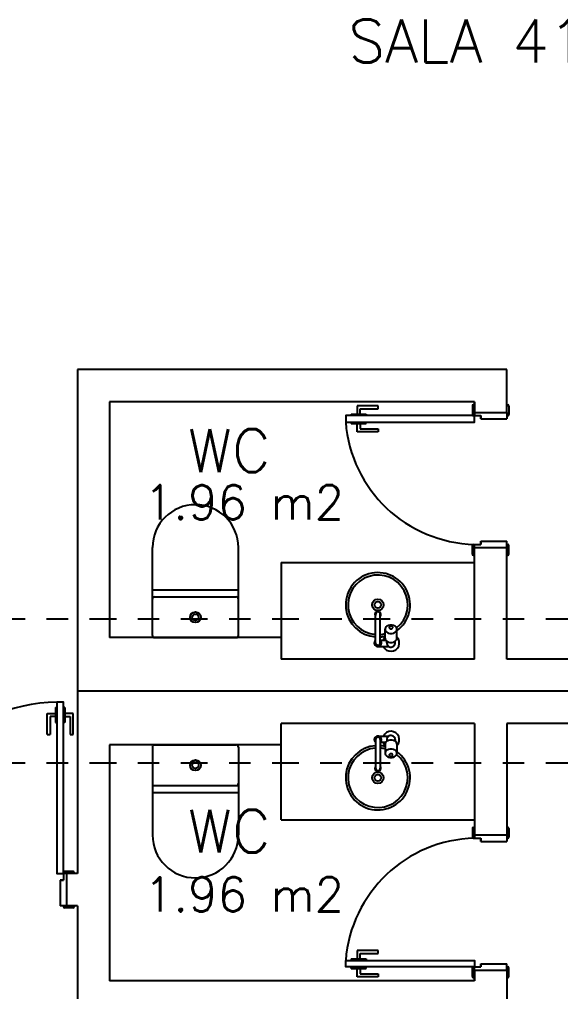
# Model space of a CAD drawing. Extents: x 544 to 914, y -40 to 56.
# Drawn here: x 646.468 to 648.988, y 13.095 to 17.628 of the extents above; entities that cross this region are included whole.
import ezdxf
from ezdxf.enums import TextEntityAlignment as Align

# ---------------------------------------------------------------- set-up
doc = ezdxf.new("R2010")
doc.units = 0
doc.header["$LTSCALE"] = 0.5
doc.header["$MEASUREMENT"] = 0
doc.linetypes.add('DASHDOT2', pattern=[0.5, 0.25, -0.125, 0, -0.125])
doc.layers.add('008', color=1, linetype='CONTINUOUS')
doc.styles.add('r80', font='romans.shx', dxfattribs={"height": 0.175})
doc.styles.add('T20', font='simplex.shx', dxfattribs={"height": 0.1})

msp = doc.modelspace()

# ---------------------------------------------------------------- linework, layer by layer
at = {"layer": '008', "color": 8}
for p, q in [((646.7374, 15.9952), (646.7374, 13.6452)), ((648.7374, 15.9952), (646.7374, 15.9952)), ((648.7374, 15.7952), (648.7374, 15.9952)), ((646.8874, 15.8452), (646.8874, 14.7452)), ((648.5874, 15.8452), (646.8874, 15.8452)), ((648.0414, 15.8262), (648.0414, 15.7872)), ((648.1394, 15.8262), (648.0414, 15.8262)), ((648.1394, 15.8122), (648.1394, 15.8262)), ((648.5774, 15.8252), (648.5774, 15.7852)), ((648.5824, 15.8302), (648.5874, 15.8302)), ((648.5874, 15.7952), (648.5874, 15.8452)), ((648.5874, 15.8452), (648.5874, 15.7952)), ((648.7374, 15.8302), (648.7424, 15.8302)), ((648.7474, 15.8252), (648.7474, 15.7852)), ((648.0134, 15.7872), (648.0134, 15.7802)), ((648.0134, 15.7872), (648.0834, 15.7872)), ((648.0554, 15.8122), (648.1254, 15.8122)), ((648.0554, 15.7872), (648.0554, 15.8122)), ((648.0834, 15.7872), (648.0834, 15.7802)), ((648.1254, 15.8122), (648.1394, 15.8122)), ((648.5874, 15.7952), (648.7374, 15.7952)), ((648.5874, 15.7952), (648.5874, 15.7802)), ((648.5874, 15.7802), (648.6174, 15.7802)), ((648.6174, 15.7652), (648.6174, 15.7802)), ((648.6174, 15.7802), (648.6174, 15.7652)), ((648.7374, 15.7952), (648.7374, 15.7652)), ((648.7374, 15.7802), (648.7424, 15.7802)), ((648.0134, 15.7432), (648.0134, 15.7502)), ((648.0134, 15.7432), (648.0834, 15.7432)), ((648.0414, 15.7042), (648.0414, 15.7432)), ((648.0554, 15.7432), (648.0554, 15.7182)), ((648.0834, 15.7432), (648.0834, 15.7502)), ((648.6174, 15.7652), (648.7374, 15.7652)), ((648.1394, 15.7042), (648.0414, 15.7042)), ((648.0554, 15.7182), (648.1254, 15.7182)), ((648.1254, 15.7182), (648.1394, 15.7182)), ((648.1394, 15.7182), (648.1394, 15.7042)), ((648.6174, 15.1802), (648.6174, 15.1952)), ((648.6174, 15.1952), (648.6174, 15.1802)), ((648.6174, 15.1952), (648.7374, 15.1952)), ((648.7374, 15.1652), (648.7374, 15.1952)), ((647.0874, 14.7552), (647.0874, 15.1652)), ((647.4874, 14.7552), (647.4874, 15.1652)), ((648.5774, 15.1352), (648.5774, 15.1752)), ((648.5824, 15.1802), (648.5874, 15.1802)), ((648.5874, 15.1652), (648.5874, 15.1802)), ((648.5874, 15.1802), (648.6174, 15.1802)), ((648.5874, 14.6452), (648.5874, 15.1652)), ((648.5874, 15.1652), (648.7374, 15.1652)), ((648.7374, 15.1802), (648.7424, 15.1802)), ((648.7374, 14.6452), (648.7374, 15.1652)), ((648.7474, 15.1352), (648.7474, 15.1752)), ((647.6874, 15.0952), (648.5874, 15.0952)), ((647.6874, 15.0952), (647.6874, 14.7452)), ((648.5824, 15.1302), (648.5874, 15.1302)), ((648.7374, 15.1302), (648.7424, 15.1302)), ((647.0874, 14.9678), (647.4874, 14.9678)), ((647.0974, 14.9352), (647.4774, 14.9352)), ((648.1263, 14.7206), (648.1263, 14.8539)), ((648.1485, 14.7206), (648.1485, 14.8539)), ((648.1707, 14.7424), (648.1707, 14.7842)), ((648.2263, 14.7424), (648.2263, 14.7842)), ((647.6874, 14.7452), (646.8874, 14.7452)), ((647.0974, 14.7452), (647.4774, 14.7452)), ((647.6874, 14.7452), (647.6874, 14.6452)), ((648.1485, 14.7332), (648.1741, 14.7332)), ((648.1374, 14.7039), (648.1858, 14.7039)), ((648.1791, 14.7206), (648.1791, 14.7284)), ((648.218, 14.7206), (648.218, 14.7284)), ((648.5874, 14.6452), (647.6874, 14.6452)), ((652.2794, 14.6452), (648.7374, 14.6452)), ((652.2794, 14.4952), (646.7374, 14.4952)), ((646.6354, 14.4193), (646.6354, 14.3493)), ((646.6354, 14.4193), (646.6424, 14.4193)), ((646.6794, 14.4193), (646.6724, 14.4193)), ((646.6794, 14.4193), (646.6794, 14.3493)), ((646.5964, 14.3913), (646.6354, 14.3913)), ((646.5964, 14.2933), (646.5964, 14.3913)), ((646.6354, 14.3773), (646.6104, 14.3773)), ((646.6104, 14.3773), (646.6104, 14.3073)), ((646.7184, 14.3913), (646.6794, 14.3913)), ((646.6794, 14.3773), (646.7044, 14.3773)), ((646.7044, 14.3773), (646.7044, 14.3073)), ((646.7184, 14.2933), (646.7184, 14.3913)), ((646.6354, 14.3493), (646.6424, 14.3493)), ((646.6794, 14.3493), (646.6724, 14.3493)), ((648.5874, 14.3452), (647.6874, 14.3452)), ((647.6874, 14.2452), (647.6874, 14.3452)), ((648.5874, 14.3452), (648.5874, 13.8252)), ((652.2794, 14.3452), (648.7374, 14.3452)), ((648.7374, 14.3452), (648.7374, 13.8252)), ((646.5964, 14.2933), (646.6104, 14.2933)), ((646.6104, 14.3073), (646.6104, 14.2933)), ((646.7044, 14.3073), (646.7044, 14.2933)), ((646.7044, 14.2933), (646.7184, 14.2933)), ((648.1374, 14.2865), (648.1858, 14.2865)), ((646.8874, 14.2452), (646.8874, 13.1452)), ((647.6874, 14.2452), (646.8874, 14.2452)), ((647.0874, 14.2352), (647.0874, 13.8252)), ((647.0974, 14.2452), (647.4774, 14.2452)), ((647.4874, 14.2352), (647.4874, 13.8252)), ((647.6874, 13.8952), (647.6874, 14.2452)), ((648.1263, 14.2698), (648.1263, 14.1365)), ((648.1485, 14.2698), (648.1485, 14.1365)), ((648.1485, 14.2572), (648.1741, 14.2572)), ((648.1707, 14.248), (648.1707, 14.2062)), ((648.1791, 14.2698), (648.1791, 14.262)), ((648.218, 14.2698), (648.218, 14.262)), ((648.2263, 14.248), (648.2263, 14.2062)), ((647.0974, 14.0552), (647.4774, 14.0552)), ((647.0874, 14.0226), (647.4874, 14.0226)), ((647.6874, 13.8952), (648.5874, 13.8952)), ((648.5774, 13.8552), (648.5774, 13.8152)), ((648.5824, 13.8602), (648.5874, 13.8602)), ((648.5874, 13.8252), (648.7374, 13.8252)), ((648.5874, 13.8252), (648.5874, 13.8102)), ((648.7374, 13.8602), (648.7424, 13.8602)), ((648.7374, 13.8252), (648.7374, 13.7952)), ((648.7474, 13.8552), (648.7474, 13.8152)), ((648.5824, 13.8102), (648.5874, 13.8102)), ((648.5874, 13.8102), (648.6174, 13.8102)), ((648.6174, 13.8102), (648.6174, 13.7952)), ((648.6174, 13.7952), (648.6174, 13.8102)), ((648.6174, 13.7952), (648.7374, 13.7952)), ((648.7374, 13.8102), (648.7424, 13.8102)), ((646.6724, 13.6452), (646.6724, 13.6152)), ((646.6874, 13.6452), (646.6724, 13.6452)), ((646.7174, 13.6552), (646.6774, 13.6552)), ((646.6874, 13.6452), (646.6874, 13.4952)), ((646.7374, 13.6452), (646.6874, 13.6452)), ((646.7224, 13.6502), (646.7224, 13.6452)), ((646.6574, 13.6152), (646.6724, 13.6152)), ((646.6724, 13.6152), (646.6574, 13.6152)), ((646.6574, 13.6152), (646.6574, 13.4952)), ((646.6874, 13.4952), (646.6574, 13.4952)), ((646.6724, 13.4952), (646.6724, 13.4902)), ((646.7174, 13.4852), (646.6774, 13.4852)), ((646.7374, 13.4952), (646.6874, 13.4952)), ((646.7224, 13.4952), (646.7224, 13.4902)), ((646.7374, 13.4952), (646.7374, 10.2002)), ((648.1394, 13.2862), (648.0414, 13.2862)), ((648.0414, 13.2862), (648.0414, 13.2472)), ((648.1394, 13.2722), (648.1394, 13.2862)), ((648.0134, 13.2472), (648.0834, 13.2472)), ((648.0134, 13.2472), (648.0134, 13.2402)), ((648.0554, 13.2472), (648.0554, 13.2722)), ((648.0554, 13.2722), (648.1254, 13.2722)), ((648.0834, 13.2472), (648.0834, 13.2402)), ((648.1254, 13.2722), (648.1394, 13.2722)), ((648.0134, 13.2032), (648.0134, 13.2102)), ((648.0134, 13.2032), (648.0834, 13.2032)), ((648.0414, 13.1642), (648.0414, 13.2032)), ((648.0554, 13.2032), (648.0554, 13.1782)), ((648.0834, 13.2032), (648.0834, 13.2102)), ((648.5774, 13.1652), (648.5774, 13.2052)), ((648.5874, 13.2102), (648.6174, 13.2102)), ((648.5874, 13.1952), (648.5874, 13.2102)), ((648.5874, 13.1952), (648.5874, 13.1452)), ((648.5874, 13.1452), (648.5874, 13.1952)), ((648.5874, 13.1952), (648.7374, 13.1952)), ((648.6174, 13.2252), (648.6174, 13.2102)), ((648.6174, 13.2102), (648.6174, 13.2252)), ((648.6174, 13.2252), (648.7374, 13.2252)), ((648.7374, 13.1952), (648.7374, 13.2252)), ((648.7374, 13.2102), (648.7424, 13.2102)), ((648.7374, 13.1952), (648.7374, 12.9952)), ((648.7474, 13.1652), (648.7474, 13.2052)), ((648.5874, 13.1452), (646.8874, 13.1452)), ((648.1394, 13.1642), (648.0414, 13.1642)), ((648.0554, 13.1782), (648.1254, 13.1782)), ((648.1254, 13.1782), (648.1394, 13.1782)), ((648.1394, 13.1782), (648.1394, 13.1642)), ((648.5824, 13.1602), (648.5874, 13.1602)), ((648.7374, 13.1602), (648.7424, 13.1602))]:
    msp.add_line(p, q, dxfattribs=at)
for points in [[(648.5874, 15.7802), (647.9874, 15.7802), (647.9874, 15.7502), (648.5874, 15.7502)], [(646.6724, 13.6452), (646.6724, 14.4452), (646.6424, 14.4452), (646.6424, 13.6452)], [(648.5874, 13.2102), (647.9874, 13.2102), (647.9874, 13.2402), (648.5874, 13.2402)]]:
    msp.add_lwpolyline(points, close=True, dxfattribs=at)
at = {"layer": '008', "color": 6, "linetype": 'DASHDOT2'}
for points in [[(649.9236, 14.7318), (649.7566, 14.7318, -0.095152), (649.7196, 14.7389), (649.5064, 14.8239, 0.095152), (649.4693, 14.831), (646.0459, 14.831, 0.114219), (646.002, 14.8209), (645.5044, 14.5774, -0.114219), (645.4604, 14.5673), (644.8882, 14.5673)], [(649.9236, 14.2586), (649.7566, 14.2586, 0.095152), (649.7196, 14.2515), (649.5064, 14.1665, -0.095152), (649.4693, 14.1594), (646.0459, 14.1594, -0.114219), (646.002, 14.1695), (645.5044, 14.4129, 0.114219), (645.4604, 14.4231), (644.8882, 14.4231)]]:
    msp.add_lwpolyline(points, format="xyb", dxfattribs=at)
at = {"layer": '008', "color": 8}
for centre, radius in [((648.1374, 14.8984), 0.0267), ((648.1374, 14.8984), 0.0156), ((647.2874, 14.8402), 0.025), ((647.2874, 14.8402), 0.015), ((647.2874, 14.1502), 0.025), ((647.2874, 14.1502), 0.015), ((648.1374, 14.092), 0.0267), ((648.1374, 14.092), 0.0156)]:
    msp.add_circle(centre, radius, dxfattribs=at)
for centre, radius, start, end in [((648.5824, 15.8252), 0.005, 90, 180), ((648.7424, 15.8252), 0.005, 0, 90), ((648.5824, 15.7852), 0.005, 180, 270), ((648.7424, 15.7852), 0.005, 270, 0), ((648.6026, 15.7969), 0.6169, 184.346, 268.5916), ((647.2874, 15.1652), 0.2, 0, 180), ((648.5824, 15.1752), 0.005, 90, 180), ((648.7424, 15.1752), 0.005, 0, 90), ((648.5824, 15.1352), 0.005, 180, 270), ((648.7424, 15.1352), 0.005, 270, 0), ((648.1374, 14.8984), 0.15, 306.3412, 265.752), ((648.1374, 14.8984), 0.1389, 309.0073, 265.4114), ((647.0974, 14.9252), 0.01, 90, 180), ((647.4774, 14.9252), 0.01, 0, 90), ((648.1374, 14.8539), 0.0139, 323.1301, 216.8699), ((648.1374, 14.8539), 0.0111, 359.9999, 179.9999), ((648.1849, 14.7842), 0.0141, 149.6388, 180), ((648.1849, 14.7842), 0.0141, 180, 210.3612), ((648.1914, 14.7803), 0.0217, 125.2644, 149.6388), ((648.1914, 14.788), 0.0217, 210.3612, 234.7356), ((648.1957, 14.7742), 0.0292, 106.3249, 125.2644), ((648.1985, 14.7647), 0.0391, 90, 106.3249), ((648.1944, 14.7925), 0.00423, 149.6388, 180), ((648.1944, 14.7925), 0.00423, 180, 210.3612), ((648.1964, 14.7913), 0.00652, 125.2644, 149.6388), ((648.1964, 14.7936), 0.00652, 210.3612, 234.7356), ((648.1977, 14.7895), 0.00875, 106.3249, 125.2644), ((648.1977, 14.7955), 0.00875, 234.7356, 253.6751), ((648.1985, 14.7866), 0.0117, 90, 106.3249), ((648.1985, 14.7983), 0.0117, 253.6751, 270), ((648.1985, 14.7647), 0.0391, 73.6751, 90), ((648.1985, 14.7866), 0.0117, 73.6751, 90), ((648.1985, 14.7983), 0.0117, 270, 286.3249), ((648.1994, 14.7895), 0.00875, 54.7356, 73.6751), ((648.1994, 14.7955), 0.00875, 286.3249, 305.2644), ((648.2007, 14.7913), 0.00652, 30.3612, 54.7356), ((648.2007, 14.7936), 0.00652, 305.2644, 329.6388), ((648.2026, 14.7925), 0.00423, 0, 30.3612), ((648.2026, 14.7925), 0.00423, 329.6388, 360), ((648.2013, 14.7742), 0.0292, 54.7356, 73.6751), ((648.2056, 14.7803), 0.0217, 30.3612, 54.7356), ((648.2056, 14.788), 0.0217, 305.2644, 329.6388), ((648.2122, 14.7842), 0.0141, 360, 30.3612), ((648.2122, 14.7842), 0.0141, 329.6388, 360), ((647.0974, 14.7552), 0.01, 180, 270), ((647.4774, 14.7552), 0.01, 270, 0), ((648.1374, 14.7206), 0.0167, 131.8103, 48.1897), ((648.1374, 14.8984), 0.1389, 274.5886, 283.8865), ((648.1374, 14.8984), 0.15, 274.248, 282.8396), ((648.1985, 14.7206), 0.0389, 135.5847, 161.1289), ((648.1985, 14.7206), 0.0389, 205.3769, 44.4153), ((648.1849, 14.7424), 0.0141, 180, 210.3612), ((648.1914, 14.7462), 0.0217, 210.3612, 234.7356), ((648.1957, 14.7941), 0.0292, 234.7356, 253.6751), ((648.1985, 14.8037), 0.0391, 253.6751, 270), ((648.1985, 14.8037), 0.0391, 270, 286.3249), ((648.2013, 14.7941), 0.0292, 286.3249, 305.2644), ((648.2056, 14.7462), 0.0217, 305.2644, 329.6388), ((648.2122, 14.7424), 0.0141, 329.6388, 0), ((648.1374, 14.7206), 0.0111, 179.9998, 359.9998), ((648.1957, 14.7523), 0.0292, 234.7356, 253.6751), ((648.1985, 14.7206), 0.0194, 180, 238.9973), ((648.1858, 14.6928), 0.0111, 65.38, 90), ((648.1985, 14.7619), 0.0391, 253.6751, 270), ((648.1985, 14.7206), 0.0194, 245.38, 0), ((648.1985, 14.7619), 0.0391, 270, 286.3249), ((648.2013, 14.7523), 0.0292, 286.3249, 305.2644), ((646.6574, 13.6602), 0.7851, 91.0947, 181.0947), ((648.1374, 14.2698), 0.0167, 311.8103, 228.1897), ((648.1374, 14.2698), 0.0111, 0.0002, 180.0002), ((648.1985, 14.2698), 0.0389, 315.5847, 154.6231), ((648.1985, 14.2698), 0.0194, 121.0027, 180), ((648.1858, 14.2976), 0.0111, 270, 294.62), ((648.1985, 14.2698), 0.0194, 360, 114.62), ((647.0974, 14.2352), 0.01, 90, 180), ((647.4774, 14.2352), 0.01, 0, 90), ((648.1374, 14.092), 0.15, 94.248, 53.6588), ((648.1374, 14.092), 0.15, 77.1604, 85.752), ((648.1985, 14.2698), 0.0389, 198.8711, 224.4153), ((648.1849, 14.248), 0.0141, 149.6388, 180), ((648.1914, 14.2442), 0.0217, 125.2644, 149.6388), ((648.1957, 14.2381), 0.0292, 106.3249, 125.2644), ((648.1985, 14.2285), 0.0391, 90, 106.3249), ((648.1985, 14.2285), 0.0391, 73.6751, 90), ((648.2013, 14.2381), 0.0292, 54.7356, 73.6751), ((648.2056, 14.2442), 0.0217, 30.3612, 54.7356), ((648.2122, 14.248), 0.0141, 360, 30.3612), ((648.1374, 14.092), 0.1389, 94.5886, 50.9927), ((648.1374, 14.092), 0.1389, 76.1135, 85.4114), ((648.1849, 14.2062), 0.0141, 149.6388, 180), ((648.1849, 14.2062), 0.0141, 180, 210.3612), ((648.1914, 14.2024), 0.0217, 125.2644, 149.6388), ((648.1914, 14.2101), 0.0217, 210.3612, 234.7356), ((648.1957, 14.1963), 0.0292, 106.3249, 125.2644), ((648.1957, 14.2161), 0.0292, 234.7356, 253.6751), ((648.1985, 14.1867), 0.0391, 90, 106.3249), ((648.1985, 14.2257), 0.0391, 253.6751, 270), ((648.1944, 14.1979), 0.00423, 149.6388, 180), ((648.1944, 14.1979), 0.00423, 180, 210.3612), ((648.1964, 14.1967), 0.00652, 125.2644, 149.6388), ((648.1964, 14.199), 0.00652, 210.3612, 234.7356), ((648.1977, 14.1949), 0.00875, 106.3249, 125.2644), ((648.1977, 14.2009), 0.00875, 234.7356, 253.6751), ((648.1985, 14.192), 0.0117, 90, 106.3249), ((648.1985, 14.2037), 0.0117, 253.6751, 270), ((648.1985, 14.1867), 0.0391, 73.6751, 90), ((648.1985, 14.192), 0.0117, 73.6751, 90), ((648.1985, 14.2037), 0.0117, 270, 286.3249), ((648.1985, 14.2257), 0.0391, 270, 286.3249), ((648.1994, 14.1949), 0.00875, 54.7356, 73.6751), ((648.1994, 14.2009), 0.00875, 286.3249, 305.2644), ((648.2007, 14.1967), 0.00652, 30.3612, 54.7356), ((648.2007, 14.199), 0.00652, 305.2644, 329.6388), ((648.2026, 14.1979), 0.00423, 0, 30.3612), ((648.2026, 14.1979), 0.00423, 329.6388, 360), ((648.2013, 14.1963), 0.0292, 54.7356, 73.6751), ((648.2013, 14.2161), 0.0292, 286.3249, 305.2644), ((648.2056, 14.2024), 0.0217, 30.3612, 54.7356), ((648.2056, 14.2101), 0.0217, 305.2644, 329.6388), ((648.2122, 14.2062), 0.0141, 0, 30.3612), ((648.2122, 14.2062), 0.0141, 329.6388, 0), ((648.1374, 14.1365), 0.0139, 143.1301, 36.8699), ((648.1374, 14.1365), 0.0111, 180.0001, 0.0001), ((647.0974, 14.0652), 0.01, 180, 270), ((647.4774, 14.0652), 0.01, 270, 0), ((647.2874, 13.8252), 0.2, 180, 0), ((648.5824, 13.8552), 0.005, 90, 180), ((648.7424, 13.8552), 0.005, 0, 90), ((648.6026, 13.1934), 0.6169, 91.4084, 175.654), ((648.5824, 13.8152), 0.005, 180, 270), ((648.7424, 13.8152), 0.005, 270, 0), ((646.6774, 13.6502), 0.005, 90, 180), ((646.7174, 13.6502), 0.005, 0, 90), ((646.6774, 13.4902), 0.005, 180, 270), ((646.7174, 13.4902), 0.005, 270, 0), ((648.5824, 13.2052), 0.005, 90, 180), ((648.7424, 13.2052), 0.005, 0, 90), ((648.5824, 13.1652), 0.005, 180, 270), ((648.7424, 13.1652), 0.005, 270, 0)]:
    msp.add_arc(centre, radius, start, end, dxfattribs=at)

# ---------------------------------------------------------------- texts
at = {"layer": '008', "color": 8, "style": 'T20'}
for s, p in [('SALA 412 A 1212', (647.9996, 17.4275)), ('WC', (647.2519, 15.5175)), ('WC', (647.2519, 13.7429))]:
    msp.add_text(s, height=0.2, dxfattribs=at).set_placement(p)
at = {"layer": '008', "color": 8, "style": 'r80'}
for p in [(647.5136, 15.2965), (647.5136, 13.4679)]:
    msp.add_text('1.96 m2', height=0.16, dxfattribs=at).set_placement(p, align=Align.CENTER)

doc.saveas('drawing.dxf')
